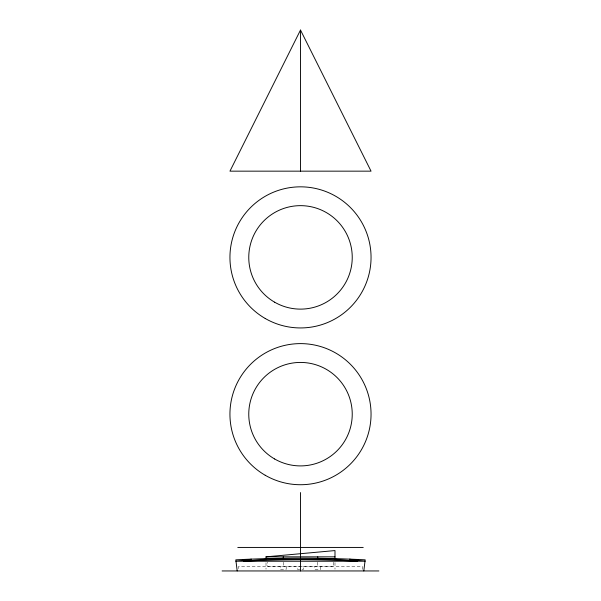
<?xml version="1.0" encoding="UTF-8"?>
<svg xmlns="http://www.w3.org/2000/svg" width="601" height="601" viewBox="0 0 601 601"><rect width="100%" height="100%" fill="white"/><g stroke="black" fill="none" stroke-linecap="round" stroke-linejoin="round"><path stroke-width="0.45" stroke-dasharray="3 2.25" d="M299.741 569.38L297.57 569.38L297.57 566.766M301.965 569.38L303.43 569.38L303.43 566.766M362.238 569.38L362.238 566.247L238.762 566.247L238.762 569.38M334.99 562.611L334.99 569.185M333.27 562.258L333.27 566.766L267.73 566.766L267.73 562.258M320.671 566.766L320.671 569.38L314.819 569.38L314.819 566.766M317.749 562.258L317.749 566.766M286.181 566.766L286.181 569.38L280.329 569.38L280.329 566.766M283.251 562.258L283.251 566.766M266.01 562.761L266.01 569.185"/><path stroke-width="0.9" d="M363.808 570.95L365.175 559.839C322.098 557.578 278.902 557.578 235.825 559.839L237.192 570.95M300.5 30.05L229.95 171.157L371.05 171.157L300.5 30.05L300.5 171.157M251.503 559.193L235.825 561.229L365.175 561.229L349.497 559.193M266.01 558.607L266.01 556.842L334.99 550.569L334.99 558.907M237.786 547.436L363.214 547.436M266.01 556.842L334.99 556.842M222.107 570.95L378.893 570.95M317.749 556.842L317.749 558.645M300.5 492.557L300.5 570.95M283.251 556.842L283.251 558.645M266.01 559.193L243.668 561.229A1048.024 1048.024 0 0 1 357.332 561.229L334.99 559.193L266.01 559.193M265.221 475.271A70.55 70.55 0 0 0 371.05 414.164A70.55 70.55 0 0 0 265.221 353.065A70.55 70.55 0 0 0 265.221 475.271M274.634 458.976A51.739 51.739 0 0 0 352.239 414.164A51.739 51.739 0 0 0 274.634 369.36A51.739 51.739 0 0 0 274.634 458.976M265.221 318.485A70.55 70.55 0 0 0 371.05 257.386A70.55 70.55 0 0 0 265.221 196.287A70.55 70.55 0 0 0 265.221 318.485M274.634 302.19A51.739 51.739 0 0 0 352.239 257.386A51.739 51.739 0 0 0 274.634 212.581A51.739 51.739 0 0 0 274.634 302.19"/></g></svg>
